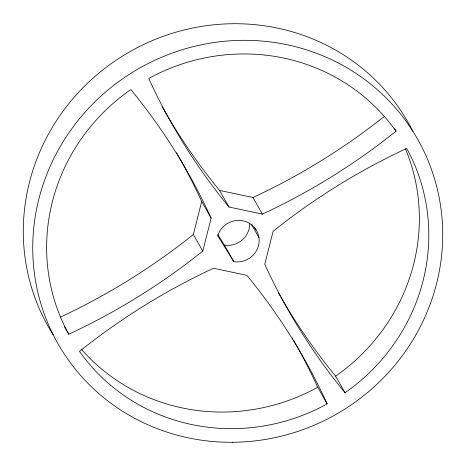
<?xml version="1.0" encoding="UTF-8"?>
<svg xmlns="http://www.w3.org/2000/svg" width="466" height="466" viewBox="0 0 466 466"><rect width="100%" height="100%" fill="white"/><g stroke="black" fill="none" stroke-linecap="round" stroke-linejoin="round"><path stroke-width="0.7" d="M64.588 326.841L68.782 334.221A635.915 611.887 -29.6 0 0 202.797 251.087L193.367 234.485L201.708 201.516A633.574 609.639 -29.6 0 0 179.387 157.659M202.797 251.087L211.139 218.117L201.708 201.516M295.025 342.731A633.09 609.173 -29.6 0 1 317.684 387.182L316.111 388.161A192.842 185.555 -29.6 0 1 81.235 349.051M280.782 296.988A633.09 609.173 -29.6 0 0 335.561 376.091L336.691 375.392A192.842 185.555 -29.6 0 0 405.437 148.759M327.115 403.783L325.542 404.762A192.842 185.555 -29.6 0 1 82.657 355.762L79.505 351.387A635.886 611.858 -29.6 0 1 213.521 268.253L246.893 275.348A633.09 609.173 -29.6 0 1 327.115 403.783L317.684 387.182M344.991 392.692L346.122 391.993A192.842 185.555 -29.6 0 0 409.23 153.174L406.678 148.433A631.68 607.815 -29.6 0 0 273.111 231.287L264.764 264.257A633.09 609.173 -29.6 0 0 344.991 392.692L335.561 376.091M217.855 234.59L224.379 245.087L225.34 245.221A21.389 20.58 -29.6 0 0 239.041 242.273L239.804 241.802A21.389 20.58 -29.6 0 0 249.7 223.115M255.653 229.19A21.389 20.58 -29.6 0 0 227.431 223.499L226.674 223.971A21.389 20.58 -29.6 0 0 217.692 235.761L233.81 261.688L234.771 261.822A21.389 20.58 -29.6 0 0 248.471 258.875L249.234 258.403A21.389 20.58 -29.6 0 0 258.991 237.986L258.863 237.13A21.389 20.58 -29.6 0 0 256.976 231.416L254.605 227.35M162.343 107.017A633.574 609.639 -29.6 0 0 219.585 190.425L252.951 197.52A632.927 609.015 -29.6 0 0 384.491 116.302M396.088 131.179L392.774 126.839A192.842 185.555 -29.6 0 0 149.889 77.839L148.759 78.544A633.574 609.639 -29.6 0 0 229.016 207.026L262.381 214.121A632.927 609.015 -29.6 0 0 396.088 131.179L394.69 128.721M252.951 197.52L262.381 214.121M251.593 224.635L258.927 237.549M219.585 190.425L229.016 207.026M224.379 245.087L233.81 261.688M68.782 334.221L66.201 329.427A192.842 185.555 -29.6 0 1 129.309 90.608L130.888 89.629A633.574 609.639 -29.6 0 1 211.139 218.117M53.246 334.92A206.863 199.052 -29.6 0 1 129.338 51.982A206.863 199.052 -29.6 0 1 411.956 129.548M412.27 130.165A206.863 199.052 -29.6 0 1 412.899 131.406M292.24 337.85A633.09 609.173 -29.6 0 1 292.939 339.067M293.638 340.285A633.09 609.173 -29.6 0 1 294.681 342.12M176.602 152.772A633.574 609.639 -29.6 0 1 177.307 153.99M178 155.213A633.574 609.639 -29.6 0 1 178.694 156.436M193.367 234.485A635.915 611.887 -29.6 0 1 60.603 317.031M280.078 295.77A633.09 609.173 -29.6 0 1 278.336 292.718M232.569 442.281A206.863 199.052 -29.6 0 0 417.757 139.421A206.863 199.052 -29.6 0 0 62.823 142.2A206.863 199.052 -29.6 0 0 232.569 442.281"/></g></svg>
